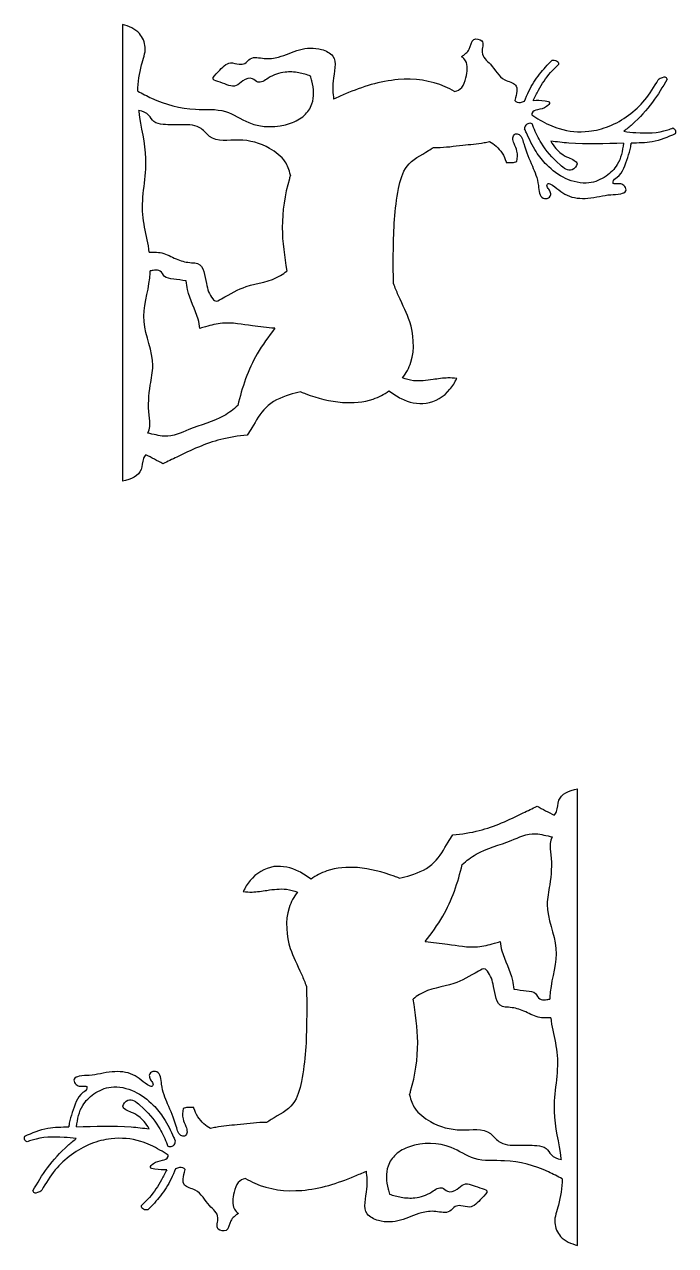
# Model space of a CAD drawing. Header units: inches. Extents: x 473.1 to 515.3, y 216.8 to 240.4.
# Drawn here: x 500.53 to 506.99, y 228.25 to 240.36 of the extents above; entities that cross this region are included whole.
import ezdxf

# ---------------------------------------------------------------- set-up
doc = ezdxf.new("R2010")
doc.units = ezdxf.units.IN
doc.header["$MEASUREMENT"] = 0

msp = doc.modelspace()

# ---------------------------------------------------------------- linework, layer by layer
at = {"color": 5}
for p, q in [((501.502, 240.36), (501.502, 235.831)), ((506.014, 228.253), (506.014, 232.782))]:
    msp.add_line(p, q, dxfattribs=at)
for points, knots in [([(501.654, 239.699), (501.656, 239.786), (501.676, 239.933), (501.749, 240.121), (501.674, 240.298), (501.567, 240.341), (501.502, 240.36)], [2.72554, 2.72554, 2.72554, 2.72554, 2.9260651, 3.0634091, 3.1765819, 3.3247475, 3.3247475, 3.3247475, 3.3247475]), ([(504.864, 240.04), (504.879, 240.051), (504.907, 240.072), (504.958, 240.123), (504.955, 240.231), (505.104, 240.205), (505.036, 240.06), (505.18, 239.955), (505.244, 239.806), (505.435, 239.774), (505.413, 239.674), (505.392, 239.607)], [0.0335602, 0.0335602, 0.0335602, 0.0335602, 0.0751985, 0.1162753, 0.1974694, 0.2588353, 0.3456807, 0.4572883, 0.6191525, 0.7096887, 0.8188008, 0.8188008, 0.8188008, 0.8188008]), ([(503.367, 239.848), (503.329, 239.862), (503.247, 239.887), (503.097, 239.894), (502.97, 239.85), (502.854, 239.762), (502.784, 239.843), (502.696, 239.807), (502.61, 239.721), (502.511, 239.78), (502.368, 239.811), (502.476, 239.912), (502.547, 240), (502.648, 239.961), (502.724, 239.966), (502.779, 240.051), (502.913, 240.011), (503.076, 240.033), (503.253, 240.123), (503.445, 240.135), (503.648, 240.036), (503.577, 239.819), (503.587, 239.676), (503.596, 239.62)], [0.075344, 0.075344, 0.075344, 0.075344, 0.16897, 0.273404, 0.410715, 0.49524, 0.542149, 0.617082, 0.680191, 0.803806, 0.863576, 0.929606, 1.047787, 1.113322, 1.157595, 1.212393, 1.318851, 1.427877, 1.598184, 1.765158, 1.864327, 2.056465, 2.188796, 2.188796, 2.188796, 2.188796]), ([(504.795, 239.694), (504.824, 239.701), (504.876, 239.728), (504.916, 239.85), (504.933, 239.976), (504.88, 240.028), (504.864, 240.04)], [0.1203119, 0.1203119, 0.1203119, 0.1203119, 0.1902273, 0.2703508, 0.3992724, 0.4448537, 0.4448537, 0.4448537, 0.4448537]), ([(505.488, 239.598), (505.502, 239.632), (505.543, 239.727), (505.63, 239.868), (505.719, 239.96), (505.762, 240.005)], [0, 0, 0, 0, 0.0850094, 0.2379594, 0.3802232, 0.3802232, 0.3802232, 0.3802232]), ([(505.576, 239.607), (505.592, 239.641), (505.64, 239.738), (505.722, 239.86), (505.798, 239.937), (505.824, 239.962)], [0.0521259, 0.0521259, 0.0521259, 0.0521259, 0.1384535, 0.3022837, 0.3871305, 0.3871305, 0.3871305, 0.3871305]), ([(505.762, 240.005), (505.769, 240.006), (505.791, 240.007), (505.826, 239.994), (505.826, 239.971), (505.824, 239.962)], [0.04692625, 0.04692625, 0.04692625, 0.04692625, 0.06232295, 0.09595677, 0.11540307, 0.11540307, 0.11540307, 0.11540307]), ([(501.654, 239.699), (501.699, 239.674), (501.876, 239.58), (502.171, 239.498), (502.519, 239.534), (502.79, 239.333), (503.092, 239.335), (503.307, 239.443), (503.41, 239.594), (503.396, 239.742), (503.372, 239.832), (503.367, 239.848)], [0.054835, 0.054835, 0.054835, 0.054835, 0.172527, 0.517877, 0.747339, 0.944496, 1.262348, 1.382481, 1.487883, 1.66332, 1.702113, 1.702113, 1.702113, 1.702113]), ([(504.795, 239.694), (504.765, 239.712), (504.596, 239.801), (504.206, 239.847), (503.839, 239.728), (503.634, 239.638), (503.596, 239.62)], [0.1376505, 0.1376505, 0.1376505, 0.1376505, 0.2182258, 0.5808549, 0.9979028, 1.0964829, 1.0964829, 1.0964829, 1.0964829]), ([(505.56, 239.464), (505.587, 239.446), (505.673, 239.391), (505.855, 239.304), (506.099, 239.283), (506.405, 239.362), (506.656, 239.549), (506.775, 239.741), (506.814, 239.812)], [0.017713, 0.017713, 0.017713, 0.017713, 0.092927, 0.253472, 0.479955, 0.639706, 0.976773, 1.162903, 1.162903, 1.162903, 1.162903]), ([(506.902, 239.817), (506.858, 239.739), (506.76, 239.577), (506.607, 239.407), (506.502, 239.322), (506.474, 239.3)], [0.0963636, 0.0963636, 0.0963636, 0.0963636, 0.3031278, 0.533921, 0.6164938, 0.6164938, 0.6164938, 0.6164938]), ([(506.902, 239.817), (506.9, 239.828), (506.886, 239.847), (506.843, 239.827), (506.814, 239.812)], [0.1155174, 0.1155174, 0.1155174, 0.1155174, 0.1545353, 0.2169543, 0.2169543, 0.2169543, 0.2169543]), ([(505.392, 239.607), (505.399, 239.598), (505.424, 239.576), (505.462, 239.589), (505.488, 239.598)], [0.03012915, 0.03012915, 0.03012915, 0.03012915, 0.05590725, 0.11166837, 0.11166837, 0.11166837, 0.11166837]), ([(505.576, 239.607), (505.611, 239.609), (505.662, 239.61), (505.757, 239.591), (505.674, 239.501), (505.57, 239.524), (505.56, 239.469), (505.56, 239.464)], [0.0209127, 0.0209127, 0.0209127, 0.0209127, 0.1095426, 0.1458632, 0.1849923, 0.3086619, 0.3194369, 0.3194369, 0.3194369, 0.3194369]), ([(501.767, 238.102), (501.762, 238.143), (501.741, 238.268), (501.665, 238.572), (501.783, 239.005), (501.685, 239.343), (501.665, 239.503), (501.665, 239.506)], [1.48944, 1.48944, 1.48944, 1.48944, 1.584694, 1.779521, 2.207203, 2.570887, 2.57787, 2.57787, 2.57787, 2.57787]), ([(503.168, 238.866), (503.154, 238.919), (503.117, 239.023), (502.931, 239.164), (502.674, 239.239), (502.396, 239.184), (502.274, 239.362), (502.09, 239.368), (501.941, 239.361), (501.809, 239.382), (501.762, 239.475), (501.703, 239.498), (501.665, 239.506)], [0.124132, 0.124132, 0.124132, 0.124132, 0.227227, 0.383683, 0.629087, 0.851327, 0.940047, 1.086084, 1.234501, 1.306591, 1.368707, 1.454176, 1.454176, 1.454176, 1.454176]), ([(505.563, 239.375), (505.557, 239.378), (505.537, 239.383), (505.494, 239.366), (505.489, 239.337), (505.49, 239.323)], [0.0659547, 0.0659547, 0.0659547, 0.0659547, 0.08136451, 0.11863646, 0.15052841, 0.15052841, 0.15052841, 0.15052841]), ([(505.749, 239.203), (505.765, 239.177), (505.81, 239.108), (505.894, 239.045), (506.043, 238.994), (505.944, 238.881), (505.786, 239.009), (505.669, 239.144), (505.595, 239.298), (505.568, 239.363), (505.563, 239.375)], [0.0196757, 0.0196757, 0.0196757, 0.0196757, 0.0888288, 0.2069723, 0.2881224, 0.3474639, 0.4464288, 0.6664915, 0.7999461, 0.830024, 0.830024, 0.830024, 0.830024]), ([(505.413, 239), (505.419, 239.035), (505.424, 239.097), (505.386, 239.17), (505.371, 239.222), (505.376, 239.257), (505.394, 239.277), (505.457, 239.275), (505.491, 239.123), (505.563, 238.966), (505.632, 238.799), (505.634, 238.631), (505.721, 238.63), (505.749, 238.658), (505.749, 238.693), (505.734, 238.721), (505.716, 238.742), (505.708, 238.762), (505.72, 238.789), (505.806, 238.747), (505.896, 238.643), (506.128, 238.624), (506.304, 238.676), (506.424, 238.673), (506.507, 238.699), (506.487, 238.759), (506.441, 238.786), (506.403, 238.778), (506.366, 238.779), (506.365, 238.818), (506.463, 238.871), (506.498, 239.006), (506.541, 239.122), (506.545, 239.17), (506.545, 239.183)], [0.028135, 0.028135, 0.028135, 0.028135, 0.108244, 0.169818, 0.213988, 0.231334, 0.248282, 0.27224, 0.357755, 0.54116, 0.697207, 0.798566, 0.841166, 0.859367, 0.884277, 0.914832, 0.930096, 0.94753, 0.965028, 0.978794, 1.135467, 1.296511, 1.472302, 1.549432, 1.594197, 1.629311, 1.665483, 1.708347, 1.723076, 1.735714, 1.781266, 1.953369, 2.036597, 2.066195, 2.066195, 2.066195, 2.066195]), ([(506.471, 239.182), (506.46, 239.106), (506.436, 238.979), (506.297, 238.842), (506.113, 238.764), (505.889, 238.818), (505.718, 238.946), (505.59, 239.107), (505.53, 239.234), (505.496, 239.31), (505.49, 239.323)], [0.025383, 0.025383, 0.025383, 0.025383, 0.196043, 0.318576, 0.458942, 0.639829, 0.817168, 0.946858, 1.108986, 1.140137, 1.140137, 1.140137, 1.140137]), ([(506.474, 239.3), (506.514, 239.295), (506.659, 239.278), (506.828, 239.283), (506.944, 239.326), (506.961, 239.333)], [0.063853, 0.063853, 0.063853, 0.063853, 0.1562403, 0.4002459, 0.4427837, 0.4427837, 0.4427837, 0.4427837]), ([(506.983, 239.276), (506.909, 239.241), (506.769, 239.184), (506.616, 239.184), (506.545, 239.183)], [0.0770294, 0.0770294, 0.0770294, 0.0770294, 0.2637155, 0.4254718, 0.4254718, 0.4254718, 0.4254718]), ([(506.961, 239.333), (506.97, 239.328), (506.987, 239.313), (506.987, 239.289), (506.983, 239.276)], [0.08456292, 0.08456292, 0.08456292, 0.08456292, 0.10556528, 0.13460463, 0.13460463, 0.13460463, 0.13460463]), ([(504.189, 237.791), (504.187, 237.902), (504.186, 238.216), (504.201, 238.603), (504.301, 238.985), (504.479, 239.071), (504.57, 239.13), (504.586, 239.141)], [0.248618, 0.248618, 0.248618, 0.248618, 0.504585, 0.97587, 1.157697, 1.361445, 1.404524, 1.404524, 1.404524, 1.404524]), ([(504.586, 239.141), (504.597, 239.14), (504.694, 239.138), (504.861, 239.165), (505.037, 239.175), (505.123, 239.195), (505.14, 239.2)], [0.2197167, 0.2197167, 0.2197167, 0.2197167, 0.2456395, 0.443915, 0.608473, 0.6494679, 0.6494679, 0.6494679, 0.6494679]), ([(505.14, 239.2), (505.164, 239.186), (505.237, 239.137), (505.289, 239.055), (505.307, 238.994), (505.308, 238.992)], [0.0538007, 0.0538007, 0.0538007, 0.0538007, 0.1159326, 0.2582967, 0.263019, 0.263019, 0.263019, 0.263019]), ([(506.471, 239.182), (506.289, 239.178), (506.048, 239.165), (505.809, 239.195), (505.749, 239.203)], [0.4822642, 0.4822642, 0.4822642, 0.4822642, 0.9002877, 1.0386057, 1.0386057, 1.0386057, 1.0386057]), ([(505.308, 238.992), (505.327, 238.989), (505.363, 238.988), (505.398, 238.996), (505.414, 239)], [0.05747248, 0.05747248, 0.05747248, 0.05747248, 0.10340044, 0.14012477, 0.14012477, 0.14012477, 0.14012477]), ([(503.168, 238.866), (503.164, 238.854), (503.113, 238.685), (503.063, 238.363), (503.108, 238.058), (503.131, 237.915)], [0.1913878, 0.1913878, 0.1913878, 0.1913878, 0.2216024, 0.5971846, 0.9298349, 0.9298349, 0.9298349, 0.9298349]), ([(501.767, 238.102), (501.816, 238.105), (501.915, 238.101), (502.044, 238.021), (502.158, 237.997), (502.306, 237.993), (502.327, 237.795), (502.363, 237.677), (502.424, 237.605), (502.559, 237.68), (502.736, 237.788), (502.997, 237.811), (503.112, 237.899), (503.131, 237.915)], [0.082537, 0.082537, 0.082537, 0.082537, 0.195146, 0.312679, 0.419611, 0.467194, 0.632981, 0.759892, 0.778933, 0.834426, 1.045112, 1.320719, 1.379754, 1.379754, 1.379754, 1.379754]), ([(501.754, 236.307), (501.763, 236.328), (501.78, 236.385), (501.753, 236.548), (501.766, 236.749), (501.836, 237.061), (501.653, 237.409), (501.765, 237.723), (501.776, 237.892), (501.777, 237.916)], [0.094414, 0.094414, 0.094414, 0.094414, 0.148095, 0.234589, 0.465086, 0.615051, 0.957544, 1.291396, 1.346238, 1.346238, 1.346238, 1.346238]), ([(502.133, 237.817), (502.091, 237.824), (501.99, 237.84), (501.92, 237.841), (501.885, 237.924), (501.823, 237.925), (501.79, 237.919), (501.777, 237.916)], [0.1173741, 0.1173741, 0.1173741, 0.1173741, 0.1762866, 0.2497739, 0.3023538, 0.3466083, 0.3786297, 0.3786297, 0.3786297, 0.3786297]), ([(502.27, 237.346), (502.266, 237.377), (502.24, 237.508), (502.155, 237.656), (502.136, 237.788), (502.133, 237.817)], [0.1617257, 0.1617257, 0.1617257, 0.1617257, 0.2335168, 0.4731251, 0.5406743, 0.5406743, 0.5406743, 0.5406743]), ([(504.278, 236.855), (504.314, 236.902), (504.411, 237.072), (504.376, 237.405), (504.274, 237.583), (504.205, 237.751), (504.189, 237.791)], [1.0863327, 1.0863327, 1.0863327, 1.0863327, 1.2223876, 1.5317938, 1.7528593, 1.8202167, 1.8202167, 1.8202167, 1.8202167]), ([(503.012, 237.347), (502.938, 237.353), (502.765, 237.37), (502.534, 237.418), (502.362, 237.373), (502.289, 237.352), (502.27, 237.346)], [0.1057586, 0.1057586, 0.1057586, 0.1057586, 0.2772076, 0.5068894, 0.63755, 0.6821545, 0.6821545, 0.6821545, 0.6821545]), ([(503.012, 237.347), (502.949, 237.265), (502.782, 237.035), (502.686, 236.76), (502.646, 236.581)], [0.074139, 0.074139, 0.074139, 0.074139, 0.3108389, 0.7311346, 0.7311346, 0.7311346, 0.7311346]), ([(504.144, 236.727), (504.183, 236.698), (504.292, 236.626), (504.524, 236.567), (504.731, 236.696), (504.798, 236.812), (504.817, 236.85)], [0.0784206, 0.0784206, 0.0784206, 0.0784206, 0.1885057, 0.3809215, 0.5926017, 0.6909413, 0.6909413, 0.6909413, 0.6909413]), ([(504.817, 236.85), (504.787, 236.853), (504.709, 236.859), (504.567, 236.835), (504.412, 236.815), (504.314, 236.842), (504.278, 236.855)], [0.0545896, 0.0545896, 0.0545896, 0.0545896, 0.1228537, 0.2369043, 0.3864798, 0.4737791, 0.4737791, 0.4737791, 0.4737791]), ([(503.27, 236.717), (503.232, 236.709), (503.107, 236.678), (502.908, 236.585), (502.814, 236.404), (502.755, 236.312), (502.739, 236.288)], [0.2059583, 0.2059583, 0.2059583, 0.2059583, 0.2961113, 0.5010666, 0.6865052, 0.7527134, 0.7527134, 0.7527134, 0.7527134]), ([(503.27, 236.717), (503.286, 236.71), (503.42, 236.659), (503.658, 236.596), (503.952, 236.616), (504.096, 236.692), (504.144, 236.727)], [0.246599, 0.246599, 0.246599, 0.246599, 0.2868242, 0.5753262, 0.8107765, 0.9452505, 0.9452505, 0.9452505, 0.9452505]), ([(502.646, 236.581), (502.602, 236.543), (502.459, 236.432), (502.19, 236.371), (501.968, 236.249), (501.806, 236.298), (501.754, 236.307)], [0.1034651, 0.1034651, 0.1034651, 0.1034651, 0.2363349, 0.5242128, 0.7175892, 0.8267032, 0.8267032, 0.8267032, 0.8267032]), ([(502.739, 236.288), (502.65, 236.279), (502.407, 236.244), (502.135, 236.117), (501.949, 236.026), (501.903, 236.004)], [0.1680904, 0.1680904, 0.1680904, 0.1680904, 0.3740937, 0.7346721, 0.8517959, 0.8517959, 0.8517959, 0.8517959]), ([(501.733, 236.094), (501.724, 236.083), (501.696, 236.04), (501.701, 235.894), (501.587, 235.852), (501.502, 235.831)], [0.093887, 0.093887, 0.093887, 0.093887, 0.1287124, 0.2162796, 0.3886242, 0.3886242, 0.3886242, 0.3886242]), ([(505.783, 232.519), (505.792, 232.53), (505.82, 232.573), (505.815, 232.719), (505.929, 232.761), (506.014, 232.782)], [0.093887, 0.093887, 0.093887, 0.093887, 0.1287124, 0.2162796, 0.3886242, 0.3886242, 0.3886242, 0.3886242]), ([(504.777, 232.324), (504.866, 232.333), (505.109, 232.368), (505.381, 232.495), (505.567, 232.586), (505.613, 232.609)], [0.1680904, 0.1680904, 0.1680904, 0.1680904, 0.3740937, 0.7346721, 0.8517959, 0.8517959, 0.8517959, 0.8517959]), ([(504.87, 232.031), (504.914, 232.069), (505.057, 232.18), (505.326, 232.241), (505.548, 232.363), (505.71, 232.315), (505.762, 232.306)], [0.1034651, 0.1034651, 0.1034651, 0.1034651, 0.2363349, 0.5242128, 0.7175892, 0.8267032, 0.8267032, 0.8267032, 0.8267032]), ([(504.246, 231.896), (504.284, 231.904), (504.409, 231.935), (504.608, 232.027), (504.702, 232.209), (504.761, 232.301), (504.777, 232.324)], [0.2059583, 0.2059583, 0.2059583, 0.2059583, 0.2961113, 0.5010666, 0.6865052, 0.7527134, 0.7527134, 0.7527134, 0.7527134]), ([(505.762, 232.306), (505.753, 232.284), (505.736, 232.228), (505.763, 232.064), (505.75, 231.863), (505.68, 231.552), (505.863, 231.204), (505.751, 230.889), (505.74, 230.721), (505.739, 230.697)], [0.094414, 0.094414, 0.094414, 0.094414, 0.148095, 0.234589, 0.465086, 0.615051, 0.957544, 1.291396, 1.346238, 1.346238, 1.346238, 1.346238]), ([(503.372, 231.886), (503.333, 231.914), (503.224, 231.986), (502.992, 232.046), (502.785, 231.917), (502.718, 231.801), (502.699, 231.762)], [0.0784206, 0.0784206, 0.0784206, 0.0784206, 0.1885057, 0.3809215, 0.5926017, 0.6909413, 0.6909413, 0.6909413, 0.6909413]), ([(504.246, 231.896), (504.23, 231.902), (504.096, 231.953), (503.858, 232.016), (503.564, 231.997), (503.42, 231.92), (503.372, 231.886)], [0.246599, 0.246599, 0.246599, 0.246599, 0.2868242, 0.5753262, 0.8107765, 0.9452505, 0.9452505, 0.9452505, 0.9452505]), ([(504.504, 231.266), (504.567, 231.347), (504.734, 231.578), (504.83, 231.852), (504.87, 232.031)], [0.074139, 0.074139, 0.074139, 0.074139, 0.3108389, 0.7311346, 0.7311346, 0.7311346, 0.7311346]), ([(502.699, 231.762), (502.729, 231.759), (502.807, 231.754), (502.949, 231.778), (503.104, 231.798), (503.202, 231.77), (503.238, 231.758)], [0.0545896, 0.0545896, 0.0545896, 0.0545896, 0.1228537, 0.2369043, 0.3864798, 0.4737791, 0.4737791, 0.4737791, 0.4737791]), ([(503.238, 231.758), (503.202, 231.711), (503.105, 231.54), (503.14, 231.207), (503.242, 231.03), (503.311, 230.862), (503.327, 230.822)], [1.0863327, 1.0863327, 1.0863327, 1.0863327, 1.2223876, 1.5317938, 1.7528593, 1.8202167, 1.8202167, 1.8202167, 1.8202167]), ([(504.504, 231.266), (504.578, 231.26), (504.751, 231.242), (504.982, 231.195), (505.154, 231.239), (505.227, 231.261), (505.246, 231.266)], [0.1057586, 0.1057586, 0.1057586, 0.1057586, 0.2772076, 0.5068894, 0.63755, 0.6821545, 0.6821545, 0.6821545, 0.6821545]), ([(505.246, 231.266), (505.25, 231.236), (505.276, 231.104), (505.361, 230.957), (505.38, 230.825), (505.383, 230.796)], [0.1617257, 0.1617257, 0.1617257, 0.1617257, 0.2335168, 0.4731251, 0.5406743, 0.5406743, 0.5406743, 0.5406743]), ([(505.749, 230.511), (505.7, 230.507), (505.601, 230.511), (505.472, 230.591), (505.358, 230.616), (505.21, 230.619), (505.189, 230.818), (505.153, 230.936), (505.092, 231.008), (504.957, 230.932), (504.78, 230.824), (504.519, 230.801), (504.404, 230.714), (504.385, 230.697)], [0.082537, 0.082537, 0.082537, 0.082537, 0.195146, 0.312679, 0.419611, 0.467194, 0.632981, 0.759892, 0.778933, 0.834426, 1.045112, 1.320719, 1.379754, 1.379754, 1.379754, 1.379754]), ([(503.327, 230.822), (503.329, 230.711), (503.33, 230.396), (503.315, 230.009), (503.215, 229.628), (503.036, 229.542), (502.946, 229.482), (502.93, 229.472)], [0.248618, 0.248618, 0.248618, 0.248618, 0.504585, 0.97587, 1.157697, 1.361445, 1.404524, 1.404524, 1.404524, 1.404524]), ([(505.383, 230.796), (505.425, 230.788), (505.526, 230.773), (505.596, 230.772), (505.631, 230.689), (505.693, 230.688), (505.726, 230.694), (505.739, 230.697)], [0.1173741, 0.1173741, 0.1173741, 0.1173741, 0.1762866, 0.2497739, 0.3023538, 0.3466083, 0.3786297, 0.3786297, 0.3786297, 0.3786297]), ([(504.348, 229.746), (504.352, 229.759), (504.403, 229.927), (504.453, 230.249), (504.407, 230.554), (504.385, 230.697)], [0.1913878, 0.1913878, 0.1913878, 0.1913878, 0.2216024, 0.5971846, 0.9298349, 0.9298349, 0.9298349, 0.9298349]), ([(505.749, 230.511), (505.754, 230.47), (505.775, 230.345), (505.851, 230.041), (505.733, 229.608), (505.831, 229.27), (505.851, 229.109), (505.851, 229.106)], [1.48944, 1.48944, 1.48944, 1.48944, 1.584694, 1.779521, 2.207203, 2.570887, 2.57787, 2.57787, 2.57787, 2.57787]), ([(502.103, 229.613), (502.097, 229.577), (502.092, 229.516), (502.13, 229.443), (502.145, 229.39), (502.139, 229.356), (502.122, 229.335), (502.059, 229.338), (502.025, 229.49), (501.953, 229.646), (501.884, 229.814), (501.882, 229.981), (501.795, 229.982), (501.767, 229.954), (501.767, 229.919), (501.782, 229.892), (501.8, 229.871), (501.808, 229.85), (501.796, 229.824), (501.71, 229.865), (501.62, 229.969), (501.388, 229.988), (501.212, 229.936), (501.092, 229.939), (501.009, 229.914), (501.029, 229.854), (501.075, 229.827), (501.113, 229.835), (501.15, 229.833), (501.151, 229.795), (501.053, 229.742), (501.018, 229.607), (500.975, 229.491), (500.971, 229.442), (500.971, 229.429)], [0.028135, 0.028135, 0.028135, 0.028135, 0.108244, 0.169818, 0.213988, 0.231334, 0.248282, 0.27224, 0.357755, 0.54116, 0.697207, 0.798566, 0.841166, 0.859367, 0.884277, 0.914832, 0.930096, 0.94753, 0.965028, 0.978794, 1.135467, 1.296511, 1.472302, 1.549432, 1.594197, 1.629311, 1.665483, 1.708347, 1.723076, 1.735714, 1.781266, 1.953369, 2.036597, 2.066195, 2.066195, 2.066195, 2.066195]), ([(501.045, 229.431), (501.056, 229.506), (501.08, 229.634), (501.219, 229.77), (501.403, 229.849), (501.627, 229.795), (501.798, 229.666), (501.925, 229.506), (501.986, 229.379), (502.02, 229.302), (502.026, 229.29)], [0.025383, 0.025383, 0.025383, 0.025383, 0.196043, 0.318576, 0.458942, 0.639829, 0.817168, 0.946858, 1.108986, 1.140137, 1.140137, 1.140137, 1.140137]), ([(501.767, 229.41), (501.751, 229.436), (501.706, 229.504), (501.622, 229.568), (501.472, 229.618), (501.572, 229.732), (501.73, 229.603), (501.847, 229.468), (501.921, 229.315), (501.948, 229.249), (501.953, 229.237)], [0.0196757, 0.0196757, 0.0196757, 0.0196757, 0.0888288, 0.2069723, 0.2881224, 0.3474639, 0.4464288, 0.6664915, 0.7999461, 0.830024, 0.830024, 0.830024, 0.830024]), ([(504.348, 229.746), (504.362, 229.693), (504.399, 229.59), (504.585, 229.448), (504.842, 229.374), (505.12, 229.429), (505.242, 229.25), (505.426, 229.245), (505.575, 229.252), (505.707, 229.231), (505.754, 229.137), (505.813, 229.115), (505.851, 229.106)], [0.124132, 0.124132, 0.124132, 0.124132, 0.227227, 0.383683, 0.629087, 0.851327, 0.940047, 1.086084, 1.234501, 1.306591, 1.368707, 1.454176, 1.454176, 1.454176, 1.454176]), ([(502.208, 229.621), (502.189, 229.623), (502.153, 229.625), (502.118, 229.616), (502.102, 229.613)], [0.05747248, 0.05747248, 0.05747248, 0.05747248, 0.10340044, 0.14012477, 0.14012477, 0.14012477, 0.14012477]), ([(502.376, 229.413), (502.352, 229.426), (502.279, 229.476), (502.227, 229.558), (502.209, 229.619), (502.208, 229.621)], [0.0538007, 0.0538007, 0.0538007, 0.0538007, 0.1159326, 0.2582967, 0.263019, 0.263019, 0.263019, 0.263019]), ([(500.533, 229.337), (500.607, 229.372), (500.747, 229.428), (500.9, 229.429), (500.971, 229.429)], [0.0770294, 0.0770294, 0.0770294, 0.0770294, 0.2637155, 0.4254718, 0.4254718, 0.4254718, 0.4254718]), ([(501.045, 229.431), (501.227, 229.434), (501.468, 229.447), (501.707, 229.417), (501.767, 229.41)], [0.4822642, 0.4822642, 0.4822642, 0.4822642, 0.9002877, 1.0386057, 1.0386057, 1.0386057, 1.0386057]), ([(502.93, 229.472), (502.919, 229.472), (502.822, 229.474), (502.655, 229.448), (502.479, 229.438), (502.393, 229.417), (502.376, 229.413)], [0.2197167, 0.2197167, 0.2197167, 0.2197167, 0.2456395, 0.443915, 0.608473, 0.6494679, 0.6494679, 0.6494679, 0.6494679]), ([(500.555, 229.28), (500.546, 229.284), (500.529, 229.3), (500.529, 229.324), (500.533, 229.337)], [0.08456292, 0.08456292, 0.08456292, 0.08456292, 0.10556528, 0.13460463, 0.13460463, 0.13460463, 0.13460463]), ([(501.042, 229.313), (501.002, 229.318), (500.857, 229.334), (500.687, 229.329), (500.572, 229.287), (500.555, 229.28)], [0.063853, 0.063853, 0.063853, 0.063853, 0.1562403, 0.4002459, 0.4427837, 0.4427837, 0.4427837, 0.4427837]), ([(500.614, 228.796), (500.658, 228.874), (500.756, 229.036), (500.909, 229.205), (501.014, 229.291), (501.042, 229.313)], [0.0963636, 0.0963636, 0.0963636, 0.0963636, 0.3031278, 0.533921, 0.6164938, 0.6164938, 0.6164938, 0.6164938]), ([(501.956, 229.149), (501.929, 229.166), (501.843, 229.221), (501.66, 229.308), (501.416, 229.329), (501.111, 229.25), (500.86, 229.064), (500.741, 228.872), (500.702, 228.801)], [0.017713, 0.017713, 0.017713, 0.017713, 0.092927, 0.253472, 0.479955, 0.639706, 0.976773, 1.162903, 1.162903, 1.162903, 1.162903]), ([(501.953, 229.237), (501.959, 229.235), (501.979, 229.23), (502.022, 229.247), (502.026, 229.275), (502.026, 229.29)], [0.0659547, 0.0659547, 0.0659547, 0.0659547, 0.08136451, 0.11863646, 0.15052841, 0.15052841, 0.15052841, 0.15052841]), ([(505.862, 228.914), (505.817, 228.938), (505.64, 229.032), (505.345, 229.114), (504.996, 229.078), (504.726, 229.279), (504.424, 229.277), (504.209, 229.17), (504.106, 229.018), (504.12, 228.87), (504.144, 228.78), (504.149, 228.764)], [0.054835, 0.054835, 0.054835, 0.054835, 0.172527, 0.517877, 0.747339, 0.944496, 1.262348, 1.382481, 1.487883, 1.66332, 1.702113, 1.702113, 1.702113, 1.702113]), ([(501.94, 229.005), (501.905, 229.003), (501.854, 229.003), (501.759, 229.021), (501.842, 229.111), (501.946, 229.088), (501.956, 229.144), (501.956, 229.149)], [0.0209127, 0.0209127, 0.0209127, 0.0209127, 0.1095426, 0.1458632, 0.1849923, 0.3086619, 0.3194369, 0.3194369, 0.3194369, 0.3194369]), ([(501.94, 229.005), (501.924, 228.971), (501.876, 228.874), (501.794, 228.753), (501.718, 228.676), (501.692, 228.65)], [0.0521259, 0.0521259, 0.0521259, 0.0521259, 0.1384535, 0.3022837, 0.3871305, 0.3871305, 0.3871305, 0.3871305]), ([(502.028, 229.014), (502.014, 228.981), (501.973, 228.886), (501.886, 228.744), (501.797, 228.652), (501.754, 228.608)], [0, 0, 0, 0, 0.0850094, 0.2379594, 0.3802232, 0.3802232, 0.3802232, 0.3802232]), ([(502.124, 229.006), (502.117, 229.014), (502.092, 229.036), (502.054, 229.023), (502.028, 229.014)], [0.03012915, 0.03012915, 0.03012915, 0.03012915, 0.05590725, 0.11166837, 0.11166837, 0.11166837, 0.11166837]), ([(502.652, 228.572), (502.637, 228.562), (502.608, 228.54), (502.558, 228.489), (502.561, 228.382), (502.412, 228.408), (502.48, 228.553), (502.336, 228.658), (502.272, 228.806), (502.081, 228.838), (502.103, 228.938), (502.124, 229.006)], [0.0335602, 0.0335602, 0.0335602, 0.0335602, 0.0751985, 0.1162753, 0.1974694, 0.2588353, 0.3456807, 0.4572883, 0.6191525, 0.7096887, 0.8188008, 0.8188008, 0.8188008, 0.8188008]), ([(502.721, 228.919), (502.751, 228.901), (502.92, 228.811), (503.31, 228.766), (503.677, 228.884), (503.882, 228.974), (503.92, 228.992)], [0.1376505, 0.1376505, 0.1376505, 0.1376505, 0.2182258, 0.5808549, 0.9979028, 1.0964829, 1.0964829, 1.0964829, 1.0964829]), ([(504.149, 228.764), (504.187, 228.75), (504.269, 228.726), (504.419, 228.719), (504.546, 228.762), (504.662, 228.851), (504.732, 228.77), (504.82, 228.805), (504.906, 228.891), (505.005, 228.832), (505.148, 228.802), (505.04, 228.7), (504.969, 228.613), (504.868, 228.652), (504.792, 228.647), (504.737, 228.561), (504.603, 228.602), (504.44, 228.58), (504.263, 228.489), (504.071, 228.477), (503.868, 228.576), (503.939, 228.794), (503.929, 228.936), (503.92, 228.992)], [0.075344, 0.075344, 0.075344, 0.075344, 0.16897, 0.273404, 0.410715, 0.49524, 0.542149, 0.617082, 0.680191, 0.803806, 0.863576, 0.929606, 1.047787, 1.113322, 1.157595, 1.212393, 1.318851, 1.427877, 1.598184, 1.765158, 1.864327, 2.056465, 2.188796, 2.188796, 2.188796, 2.188796]), ([(502.721, 228.919), (502.692, 228.911), (502.64, 228.884), (502.6, 228.762), (502.583, 228.637), (502.636, 228.585), (502.652, 228.572)], [0.1203119, 0.1203119, 0.1203119, 0.1203119, 0.1902273, 0.2703508, 0.3992724, 0.4448537, 0.4448537, 0.4448537, 0.4448537]), ([(505.862, 228.914), (505.86, 228.826), (505.84, 228.68), (505.767, 228.491), (505.842, 228.314), (505.949, 228.272), (506.014, 228.253)], [2.72554, 2.72554, 2.72554, 2.72554, 2.9260651, 3.0634091, 3.1765819, 3.3247475, 3.3247475, 3.3247475, 3.3247475]), ([(500.614, 228.796), (500.616, 228.784), (500.63, 228.765), (500.673, 228.785), (500.702, 228.801)], [0.1155174, 0.1155174, 0.1155174, 0.1155174, 0.1545353, 0.2169543, 0.2169543, 0.2169543, 0.2169543]), ([(501.754, 228.608), (501.747, 228.606), (501.725, 228.605), (501.69, 228.619), (501.69, 228.641), (501.692, 228.65)], [0.04692625, 0.04692625, 0.04692625, 0.04692625, 0.06232295, 0.09595677, 0.11540307, 0.11540307, 0.11540307, 0.11540307])]:
    msp.add_open_spline(points, degree=3, knots=knots, dxfattribs=at)
for points in [[(501.903, 236.004), (501.847, 236.034), (501.79, 236.064), (501.733, 236.094)], [(505.613, 232.609), (505.669, 232.579), (505.726, 232.549), (505.783, 232.519)]]:
    msp.add_open_spline(points, degree=3, dxfattribs=at)

doc.saveas('drawing.dxf')
